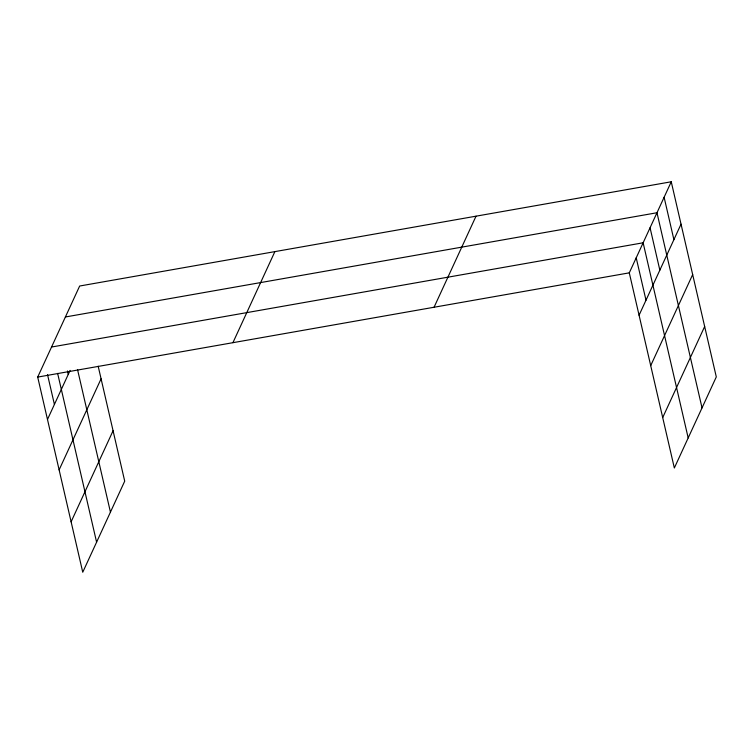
<?xml version="1.0" encoding="UTF-8"?>
<svg xmlns="http://www.w3.org/2000/svg" width="754" height="754" viewBox="0 0 754 754"><rect width="100%" height="100%" fill="white"/><g stroke="black" fill="none" stroke-linecap="round" stroke-linejoin="round"><path stroke-width="1.13" d="M98.171 366.208L124.712 481.156L82.751 572.22L37.7 377.085L79.66 286.02L671.249 181.78L716.3 376.915L674.34 467.98L629.288 272.844L671.249 181.78M47.483 419.469L70.103 370.384M59.123 469.874L101.083 378.81M71.112 521.815L113.072 430.751M232.92 342.684L274.89 251.619M434.059 307.246L476.028 216.181M639.072 315.229L681.032 224.164M650.711 365.633L692.672 274.569M662.7 417.575L704.66 326.51M65.391 316.982L656.979 212.741L702.031 407.876M51.545 347.029L643.134 242.788L688.185 437.933M37.7 377.085L629.288 272.844M664.114 197.265L673.897 239.649M650.061 227.765L659.844 270.149M636.206 257.821L645.999 300.205M77.558 369.677L110.442 512.117M67.464 370.959L68.256 374.389M57.634 373.381L96.597 542.173M47.53 374.663L54.411 404.446"/></g></svg>
